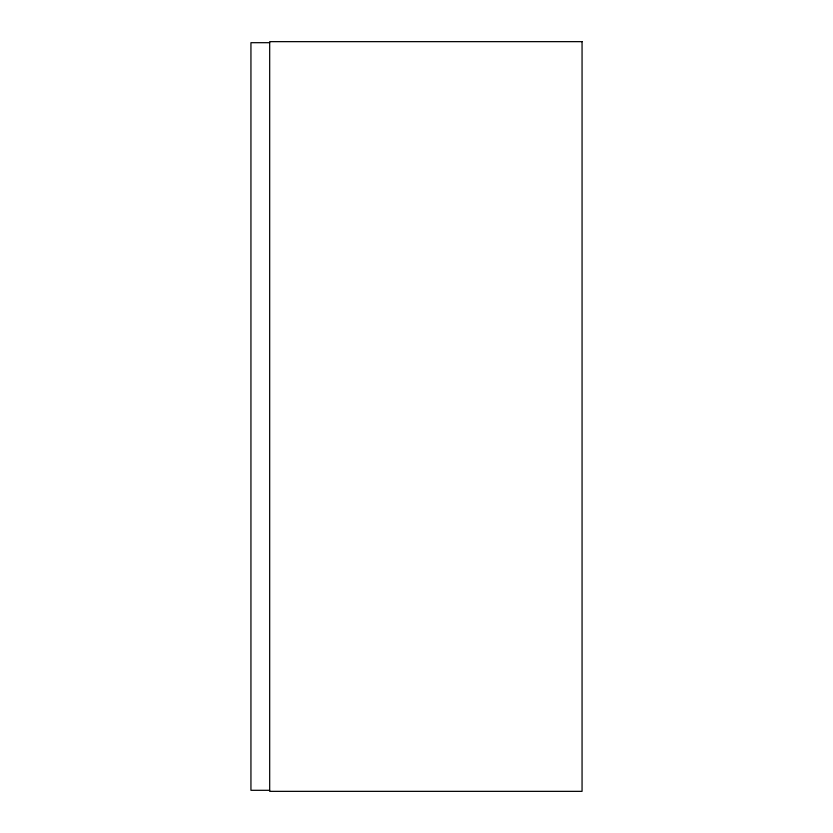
<?xml version="1.0" encoding="UTF-8"?>
<svg xmlns="http://www.w3.org/2000/svg" width="833" height="833" viewBox="0 0 833 833"><rect width="100%" height="100%" fill="white"/><g stroke="black" fill="none" stroke-linecap="round" stroke-linejoin="round"><path stroke-width="1.25" d="M269.684 42.691L250.941 42.691L250.941 790.309L269.684 790.309M582.059 41.65L269.684 41.65L269.684 791.35L582.059 791.35L582.059 41.65"/></g></svg>
